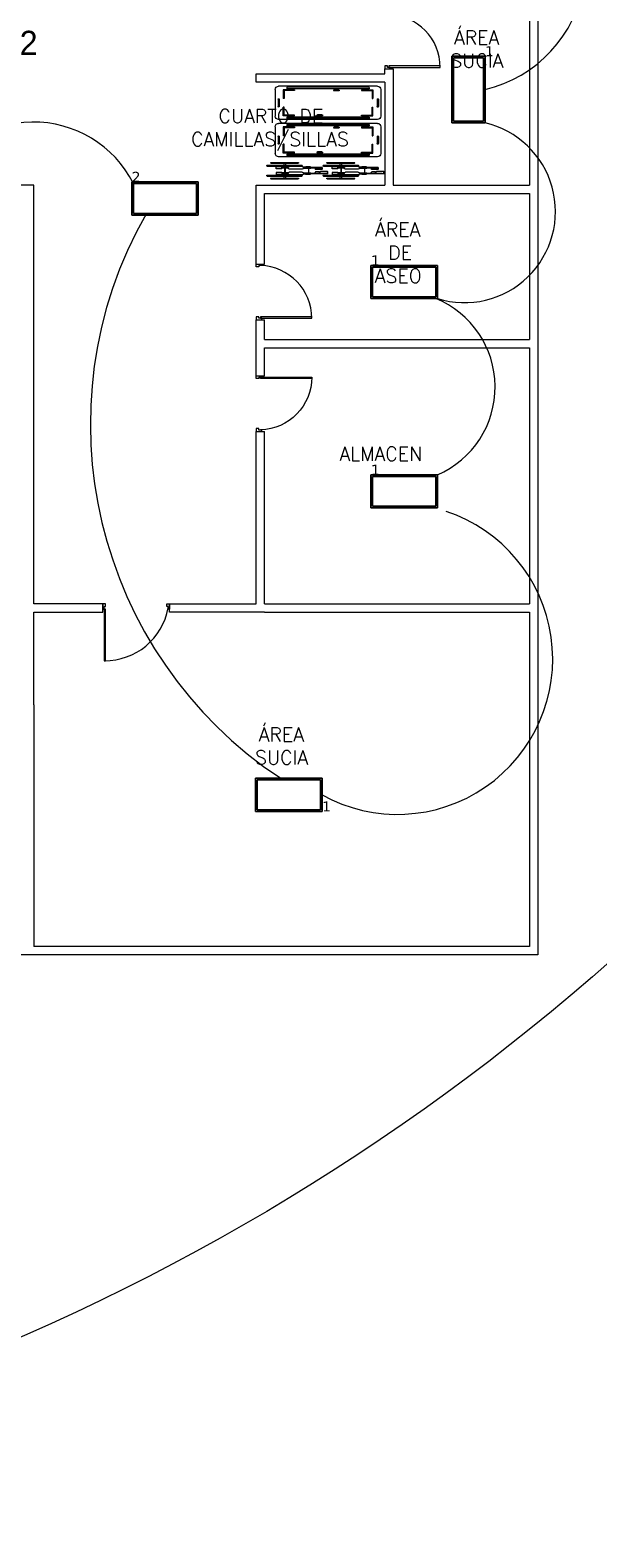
# Model space of a CAD drawing. Header units: metres. Extents: x -24 to 527, y -154 to 95.
# Drawn here: x 84.8 to 95.03, y -10.17 to 16.64 of the extents above; entities that cross this region are included whole.
import ezdxf

# ---------------------------------------------------------------- set-up
doc = ezdxf.new("R2010")
doc.units = ezdxf.units.M
doc.header["$MEASUREMENT"] = 0
for name, color, linetype in [('AN-TEXTO', 3, 'Continuous'), ('AR-MOBILIRIO', 1, 'Continuous'), ('AR-MUROS', 6, 'Continuous'), ('AR-PUERTAS', 2, 'Continuous'), ('MOBILIARIO', 42, 'Continuous')]:
    doc.layers.add(name, color=color, linetype=linetype)
doc.styles.add('REGULAR-2.5', font='romans.shx', dxfattribs={"height": 2.5})
doc.styles.add('TableTextStyle', font='')
doc.styles.get('TableTextStyle').set_extended_font_data('VERDANA.TTF')

# ---------------------------------------------------------------- blocks, each defined once
blk = doc.blocks.new('AR-PUERTA 1')
at = {"layer": 'AR-PUERTAS', "linetype": 'Continuous'}
for points in [[(0.954, 0.033), (0.954, 0.958), (0.929, 0.958), (0.929, 0.033)], [(0.004, 0.058), (0.004, 0.008), (0.029, 0.008), (0.029, -0.042), (-0.021, -0.042), (-0.021, 0.058)], [(0.929, 0.008), (0.929, -0.042), (0.979, -0.042), (0.979, 0.058), (0.954, 0.058), (0.954, 0.008)]]:
    blk.add_lwpolyline(points, close=True, dxfattribs=at)
blk.add_arc((0.954, 0.008), 0.949, 89.9989, 178.4932, dxfattribs=at)
blk = doc.blocks.new('AR-PUERTA 1.2')
at = {"layer": 'AR-PUERTAS', "linetype": 'Continuous'}
for points in [[(1.154, 0.058), (1.154, 0.983), (1.129, 0.983), (1.129, 0.058)], [(0.004, 0.058), (0.004, 0.008), (0.029, 0.008), (0.029, -0.042), (-0.021, -0.042), (-0.021, 0.058)], [(1.129, 0.008), (1.129, -0.042), (1.179, -0.042), (1.179, 0.058), (1.154, 0.058), (1.154, 0.008)]]:
    blk.add_lwpolyline(points, close=True, dxfattribs=at)
blk.add_arc((1.141, -0.171), 1.154, 89.3332, 169.7918, dxfattribs=at)
blk = doc.blocks.new('A$C15E859FE')
at = {"layer": 'AR-MOBILIRIO'}
for p, q in [((0.541, 1.9), (0.061, 1.9)), ((0.001, 1.84), (0, 0.06)), ((0.021, 1.69), (0.02, 0.21)), ((0.047, 1.69), (0.021, 1.69)), ((0.047, 1.69), (0.046, 0.21)), ((0.066, 1.553), (0.066, 1.758)), ((0.066, 1.758), (0.224, 1.758)), ((0.081, 1.553), (0.081, 1.743)), ((0.081, 1.743), (0.224, 1.743)), ((0.224, 1.743), (0.224, 1.758)), ((0.366, 1.855), (0.236, 1.855)), ((0.366, 1.835), (0.236, 1.835)), ((0.537, 1.757), (0.379, 1.758)), ((0.379, 1.743), (0.379, 1.758)), ((0.522, 1.742), (0.379, 1.743)), ((0.522, 1.553), (0.522, 1.742)), ((0.537, 1.553), (0.537, 1.757)), ((0.555, 1.69), (0.554, 0.21)), ((0.581, 1.69), (0.555, 1.69)), ((0.581, 1.69), (0.58, 0.21)), ((0.601, 1.84), (0.6, 0.06)), ((0.066, 1.553), (0.081, 1.553)), ((0.537, 1.553), (0.522, 1.553)), ((0.515, 1.14), (0.515, 1.06)), ((0.535, 1.14), (0.535, 1.06)), ((0.067, 0.84), (0.067, 0.76)), ((0.087, 0.84), (0.087, 0.76)), ((0.065, 0.348), (0.065, 0.143)), ((0.065, 0.348), (0.08, 0.348)), ((0.08, 0.348), (0.08, 0.158)), ((0.521, 0.347), (0.52, 0.158)), ((0.536, 0.347), (0.521, 0.347)), ((0.536, 0.347), (0.535, 0.143)), ((0.046, 0.21), (0.02, 0.21)), ((0.54, 0), (0.06, 0)), ((0.065, 0.143), (0.223, 0.143)), ((0.08, 0.158), (0.223, 0.158)), ((0.223, 0.158), (0.223, 0.143)), ((0.365, 0.07), (0.235, 0.07)), ((0.365, 0.05), (0.235, 0.05)), ((0.52, 0.158), (0.378, 0.158)), ((0.378, 0.158), (0.378, 0.143)), ((0.535, 0.143), (0.378, 0.143)), ((0.58, 0.21), (0.554, 0.21))]:
    blk.add_line(p, q, dxfattribs=at)
for centre, radius, start, end in [((0.061, 1.84), 0.06, 89.9537, 179.9537), ((0.541, 1.84), 0.06, 359.9537, 89.9537), ((0.236, 1.845), 0.01, 89.9537, 269.9537), ((0.366, 1.845), 0.01, 269.9537, 89.9537), ((0.525, 1.14), 0.01, 359.9537, 179.9537), ((0.077, 0.84), 0.01, 359.9537, 179.9537), ((0.525, 1.06), 0.01, 179.9537, 359.9537), ((0.077, 0.76), 0.01, 179.9537, 359.9537), ((0.06, 0.06), 0.06, 179.9537, 269.9537), ((0.235, 0.06), 0.01, 89.9537, 269.9537), ((0.365, 0.06), 0.01, 269.9537, 89.9537), ((0.54, 0.06), 0.06, 269.9537, 359.9537)]:
    blk.add_arc(centre, radius, start, end, dxfattribs=at)
blk = doc.blocks.new('S-RUEDAS2')
at = {"layer": 'AR-MOBILIRIO'}
for p, q in [((-0.097, 0.32), (-0.097, -0.304)), ((-0.081, 0.32), (-0.081, -0.304)), ((0.081, 0.32), (0.081, -0.304)), ((0.097, 0.32), (0.097, -0.304)), ((-0.146, 0.253), (-0.146, -0.237)), ((-0.133, 0.253), (-0.133, -0.237)), ((-0.133, 0.024), (-0.097, 0.024)), ((-0.081, 0.024), (-0.061, 0.024)), ((-0.071, 0.058), (-0.071, 0.16)), ((-0.032, 0.16), (-0.071, 0.16)), ((-0.032, 0.058), (-0.071, 0.058)), ((-0.061, -0.056), (-0.061, 0.058)), ((-0.042, -0.055), (-0.042, 0.058)), ((-0.042, 0.008), (0.042, 0.008)), ((-0.042, 0), (0.042, 0)), ((-0.032, 0.058), (-0.032, 0.16)), ((0.032, 0.16), (0.071, 0.16)), ((0.032, 0.058), (0.032, 0.16)), ((0.032, 0.058), (0.071, 0.058)), ((0.042, -0.055), (0.042, 0.058)), ((0.061, -0.056), (0.061, 0.058)), ((0.061, 0.024), (0.081, 0.024)), ((0.071, 0.058), (0.071, 0.16)), ((0.097, 0.024), (0.133, 0.024)), ((0.133, 0.253), (0.133, -0.237)), ((0.146, 0.253), (0.146, -0.237)), ((-0.133, -0.008), (-0.097, -0.008)), ((-0.081, -0.008), (-0.061, -0.008)), ((-0.074, -0.308), (-0.074, -0.077)), ((-0.028, -0.308), (-0.028, -0.077)), ((0.028, -0.308), (0.028, -0.077)), ((0.061, -0.008), (0.081, -0.008)), ((0.074, -0.308), (0.074, -0.077)), ((0.097, -0.008), (0.133, -0.008)), ((-0.071, -0.451), (-0.071, -0.371)), ((-0.061, -0.371), (-0.071, -0.371)), ((-0.061, -0.451), (-0.071, -0.451)), ((-0.061, -0.462), (-0.061, -0.329)), ((-0.061, -0.462), (-0.042, -0.462)), ((-0.058, -0.668), (-0.058, -0.462)), ((-0.048, -0.668), (-0.048, -0.462)), ((-0.042, -0.462), (-0.042, -0.329)), ((-0.042, -0.422), (0.042, -0.422)), ((0.042, -0.462), (0.042, -0.329)), ((0.061, -0.462), (0.042, -0.462)), ((0.048, -0.74), (0.048, -0.462)), ((0.058, -0.772), (0.058, -0.462)), ((0.061, -0.462), (0.061, -0.329)), ((0.071, -0.371), (0.061, -0.371)), ((0.071, -0.451), (0.061, -0.451)), ((0.071, -0.451), (0.071, -0.371)), ((-0.058, -0.668), (-0.027, -0.668)), ((-0.048, -0.542), (-0.027, -0.542)), ((-0.019, -0.55), (-0.027, -0.542)), ((-0.019, -0.66), (-0.027, -0.668)), ((-0.019, -0.66), (-0.019, -0.55)), ((0.02, -0.63), (0.012, -0.638)), ((0.012, -0.765), (0.012, -0.638)), ((0.058, -0.765), (0.012, -0.765)), ((0.012, -0.765), (0.02, -0.772)), ((0.048, -0.63), (0.02, -0.63)), ((0.058, -0.772), (0.02, -0.772)), ((0.023, -0.55), (0.031, -0.542)), ((0.023, -0.62), (0.023, -0.55)), ((0.048, -0.62), (0.023, -0.62)), ((0.023, -0.62), (0.031, -0.627)), ((0.048, -0.542), (0.031, -0.542)), ((0.048, -0.627), (0.031, -0.627)), ((0.058, -0.74), (0.048, -0.74))]:
    blk.add_line(p, q, dxfattribs=at)
for centre, radius, start, end in [((-0.089, 0.32), 0.00816, 360, 180), ((0.089, 0.32), 0.00816, 360, 180), ((-0.14, 0.253), 0.00653, 360, 180), ((0.14, 0.253), 0.00653, 0, 180), ((-0.14, -0.237), 0.00653, 180, 0), ((-0.051, -0.077), 0.0231, 360, 180), ((0.051, -0.077), 0.0231, 360, 180), ((0.14, -0.237), 0.00653, 180, 0), ((-0.089, -0.304), 0.00816, 180, 0), ((-0.051, -0.308), 0.0231, 180, 0), ((0.051, -0.308), 0.0231, 180, 0), ((0.089, -0.304), 0.00816, 180, 0)]:
    blk.add_arc(centre, radius, start, end, dxfattribs=at)

msp = doc.modelspace()

# ---------------------------------------------------------------- linework, layer by layer
at = {"layer": 'AR-MUROS'}
for p, q in [((91.185, 15.695), (91.185, 13.845)), ((88.872, 13.845), (91.185, 13.845)), ((84.872, 4.5), (84.872, 0.15))]:
    msp.add_line(p, q, dxfattribs=at)
for points in [[(93.79, 17.845), (93.79, 16.816), (93.79, 13.845)], [(93.94, 16.816), (93.94, 0), (6, 0)], [(91.185, 15.695), (88.872, 15.695), (88.872, 15.845), (91.185, 15.845), (91.185, 15.938), (91.335, 15.938), (91.335, 13.845)], [(84.872, 9.345), (84.872, 13.845), (81.122, 13.845), (77.372, 13.845), (73.622, 13.845), (69.872, 13.845), (69.872, 9.345), (69.872, 7.923)], [(88.872, 12.425), (88.872, 13.845)], [(89.022, 13.695), (93.79, 13.695)], [(89.022, 12.425), (89.022, 13.695)], [(91.335, 13.845), (93.79, 13.845)], [(93.79, 13.695), (93.79, 11.071)], [(88.872, 12.425), (89.022, 12.425)], [(88.872, 11.071), (88.872, 11.425)], [(88.872, 11.425), (89.022, 11.425)], [(89.022, 11.071), (89.022, 11.425)], [(88.872, 10.416), (88.872, 11.071)], [(89.022, 11.071), (93.79, 11.071)], [(89.022, 10.416), (89.022, 10.921), (93.79, 10.921)], [(93.79, 10.921), (93.79, 6.315)], [(88.872, 10.416), (89.022, 10.416)], [(88.872, 6.315), (88.872, 9.416)], [(88.872, 9.416), (89.022, 9.416)], [(89.022, 6.315), (89.022, 9.416)], [(84.872, 6.315), (84.872, 9.345)], [(84.872, 6.165), (86.112, 6.165), (86.112, 6.315), (84.872, 6.315)], [(89.022, 6.165), (87.312, 6.165), (87.312, 6.315), (88.872, 6.315)], [(89.022, 6.315), (93.79, 6.315)], [(93.79, 6.165), (93.79, 0.15), (89.022, 0.15), (84.872, 0.15)], [(84.872, 4.5), (84.872, 6.165)], [(89.022, 6.165), (93.79, 6.165)]]:
    msp.add_lwpolyline(points, dxfattribs=at)
at = {"layer": 'AR-PUERTAS'}
msp.add_circle((68.692, 29.912), 40.081, dxfattribs=at)
for centre, radius, start, end in [((92.457, 17.847), 2.343, 283.1546, 127.6377), ((84.87, 12.972), 2.007, 26.7442, 219.4619), ((92.619, 13.37), 1.639, 252.771, 76.9224), ((93.523, 9.545), 7.635, 150.215, 236.528), ((91.453, 10.214), 1.719, 293.3586, 67.7267), ((91.413, 5.322), 2.795, 241.0167, 71.6689)]:
    msp.add_arc(centre, radius, start, end, dxfattribs=at)
at = {"layer": 'Defpoints'}
for points in [[(92.393, 16.164, 0), (92.393, 14.967, 0)], [(92.393, 14.967, 0), (92.393, 16.164, 0)], [(92.393, 16.164, 0), (92.393, 16.164, 0)], [(92.99, 16.164, 0), (92.393, 16.164, 0)], [(92.393, 16.164, 0), (92.393, 16.164, 0)], [(92.393, 16.164, 0), (92.99, 16.164, 0)], [(92.393, 16.164, 0), (92.99, 16.164, 0)], [(92.393, 14.967, 0), (92.393, 16.164, 0)], [(92.99, 16.164, 0), (92.393, 16.164, 0)], [(92.393, 16.164, 0), (92.393, 14.967, 0)], [(92.423, 16.134, 0), (92.423, 14.997, 0)], [(92.96, 16.134, 0), (92.423, 16.134, 0)], [(92.423, 14.997, 0), (92.423, 16.134, 0)], [(92.423, 16.134, 0), (92.96, 16.134, 0)], [(92.96, 14.997, 0), (92.96, 16.134, 0)], [(92.96, 16.134, 0), (92.96, 14.997, 0)], [(92.99, 14.967, 0), (92.99, 16.164, 0)], [(92.99, 16.164, 0), (92.99, 16.164, 0)], [(92.99, 16.164, 0), (92.99, 14.967, 0)], [(92.99, 16.164, 0), (92.99, 16.164, 0)], [(92.99, 16.164, 0), (92.99, 14.967, 0)], [(92.99, 14.967, 0), (92.99, 16.164, 0)], [(92.393, 14.967, 0), (92.393, 14.967, 0)], [(92.393, 14.967, 0), (92.99, 14.967, 0)], [(92.99, 14.967, 0), (92.393, 14.967, 0)], [(92.393, 14.967, 0), (92.393, 14.967, 0)], [(92.99, 14.967, 0), (92.393, 14.967, 0)], [(92.393, 14.967, 0), (92.99, 14.967, 0)], [(92.423, 14.997, 0), (92.96, 14.997, 0)], [(92.96, 14.997, 0), (92.423, 14.997, 0)], [(92.99, 14.967, 0), (92.99, 14.967, 0)], [(92.99, 14.967, 0), (92.99, 14.967, 0)], [(87.829, 13.905, 0), (86.632, 13.905, 0)], [(86.632, 13.905, 0), (86.632, 13.905, 0)], [(86.632, 13.905, 0), (87.829, 13.905, 0)], [(86.632, 13.905, 0), (86.632, 13.308, 0)], [(86.632, 13.308, 0), (86.632, 13.905, 0)], [(86.632, 13.905, 0), (86.632, 13.905, 0)], [(86.632, 13.308, 0), (86.632, 13.905, 0)], [(86.632, 13.905, 0), (87.829, 13.905, 0)], [(86.632, 13.905, 0), (86.632, 13.308, 0)], [(87.829, 13.905, 0), (86.632, 13.905, 0)], [(87.799, 13.875, 0), (86.662, 13.875, 0)], [(86.662, 13.875, 0), (86.662, 13.338, 0)], [(86.662, 13.875, 0), (87.799, 13.875, 0)], [(86.662, 13.338, 0), (86.662, 13.875, 0)], [(87.799, 13.338, 0), (87.799, 13.875, 0)], [(87.799, 13.875, 0), (87.799, 13.338, 0)], [(87.829, 13.905, 0), (87.829, 13.905, 0)], [(87.829, 13.308, 0), (87.829, 13.905, 0)], [(87.829, 13.905, 0), (87.829, 13.905, 0)], [(87.829, 13.905, 0), (87.829, 13.308, 0)], [(87.829, 13.905, 0), (87.829, 13.308, 0)], [(87.829, 13.308, 0), (87.829, 13.905, 0)], [(86.632, 13.308, 0), (86.632, 13.308, 0)], [(86.632, 13.308, 0), (87.829, 13.308, 0)], [(87.829, 13.308, 0), (86.632, 13.308, 0)], [(86.632, 13.308, 0), (86.632, 13.308, 0)], [(87.829, 13.308, 0), (86.632, 13.308, 0)], [(86.632, 13.308, 0), (87.829, 13.308, 0)], [(86.662, 13.338, 0), (87.799, 13.338, 0)], [(87.799, 13.338, 0), (86.662, 13.338, 0)], [(87.829, 13.308, 0), (87.829, 13.308, 0)], [(87.829, 13.308, 0), (87.829, 13.308, 0)], [(92.134, 12.401, 0), (90.937, 12.401, 0)], [(90.937, 12.401, 0), (90.937, 12.401, 0)], [(90.937, 12.401, 0), (92.134, 12.401, 0)], [(90.937, 12.401, 0), (90.937, 11.804, 0)], [(90.937, 11.804, 0), (90.937, 12.401, 0)], [(90.937, 12.401, 0), (90.937, 12.401, 0)], [(90.937, 11.804, 0), (90.937, 12.401, 0)], [(90.937, 12.401, 0), (92.134, 12.401, 0)], [(90.937, 12.401, 0), (90.937, 11.804, 0)], [(92.134, 12.401, 0), (90.937, 12.401, 0)], [(92.104, 12.371, 0), (90.967, 12.371, 0)], [(90.967, 12.371, 0), (90.967, 11.834, 0)], [(90.967, 12.371, 0), (92.104, 12.371, 0)], [(90.967, 11.834, 0), (90.967, 12.371, 0)], [(92.104, 11.834, 0), (92.104, 12.371, 0)], [(92.104, 12.371, 0), (92.104, 11.834, 0)], [(92.134, 12.401, 0), (92.134, 12.401, 0)], [(92.134, 11.804, 0), (92.134, 12.401, 0)], [(92.134, 12.401, 0), (92.134, 12.401, 0)], [(92.134, 12.401, 0), (92.134, 11.804, 0)], [(92.134, 12.401, 0), (92.134, 11.804, 0)], [(92.134, 11.804, 0), (92.134, 12.401, 0)], [(90.937, 11.804, 0), (90.937, 11.804, 0)], [(90.937, 11.804, 0), (92.134, 11.804, 0)], [(92.134, 11.804, 0), (90.937, 11.804, 0)], [(90.937, 11.804, 0), (90.937, 11.804, 0)], [(92.134, 11.804, 0), (90.937, 11.804, 0)], [(90.937, 11.804, 0), (92.134, 11.804, 0)], [(90.967, 11.834, 0), (92.104, 11.834, 0)], [(92.104, 11.834, 0), (90.967, 11.834, 0)], [(92.134, 11.804, 0), (92.134, 11.804, 0)], [(92.134, 11.804, 0), (92.134, 11.804, 0)], [(92.134, 8.636, 0), (90.937, 8.636, 0)], [(90.937, 8.636, 0), (90.937, 8.636, 0)], [(90.937, 8.636, 0), (92.134, 8.636, 0)], [(90.937, 8.636, 0), (90.937, 8.039, 0)], [(90.937, 8.039, 0), (90.937, 8.636, 0)], [(90.937, 8.636, 0), (90.937, 8.636, 0)], [(90.937, 8.039, 0), (90.937, 8.636, 0)], [(90.937, 8.636, 0), (92.134, 8.636, 0)], [(90.937, 8.636, 0), (90.937, 8.039, 0)], [(92.134, 8.636, 0), (90.937, 8.636, 0)], [(92.104, 8.606, 0), (90.967, 8.606, 0)], [(90.967, 8.606, 0), (90.967, 8.069, 0)], [(90.967, 8.606, 0), (92.104, 8.606, 0)], [(90.967, 8.069, 0), (90.967, 8.606, 0)], [(92.104, 8.069, 0), (92.104, 8.606, 0)], [(92.104, 8.606, 0), (92.104, 8.069, 0)], [(92.134, 8.636, 0), (92.134, 8.636, 0)], [(92.134, 8.039, 0), (92.134, 8.636, 0)], [(92.134, 8.636, 0), (92.134, 8.636, 0)], [(92.134, 8.636, 0), (92.134, 8.039, 0)], [(92.134, 8.636, 0), (92.134, 8.039, 0)], [(92.134, 8.039, 0), (92.134, 8.636, 0)], [(90.967, 8.069, 0), (92.104, 8.069, 0)], [(92.104, 8.069, 0), (90.967, 8.069, 0)], [(90.937, 8.039, 0), (90.937, 8.039, 0)], [(90.937, 8.039, 0), (92.134, 8.039, 0)], [(92.134, 8.039, 0), (90.937, 8.039, 0)], [(90.937, 8.039, 0), (90.937, 8.039, 0)], [(92.134, 8.039, 0), (90.937, 8.039, 0)], [(90.937, 8.039, 0), (92.134, 8.039, 0)], [(92.134, 8.039, 0), (92.134, 8.039, 0)], [(92.134, 8.039, 0), (92.134, 8.039, 0)], [(90.059, 3.176, 0), (88.862, 3.176, 0)], [(88.862, 3.176, 0), (88.862, 3.176, 0)], [(88.862, 3.176, 0), (90.059, 3.176, 0)], [(88.862, 3.176, 0), (88.862, 2.579, 0)], [(88.862, 2.579, 0), (88.862, 3.176, 0)], [(88.862, 3.176, 0), (88.862, 3.176, 0)], [(88.862, 2.579, 0), (88.862, 3.176, 0)], [(88.862, 3.176, 0), (90.059, 3.176, 0)], [(90.059, 3.176, 0), (88.862, 3.176, 0)], [(88.862, 3.176, 0), (88.862, 2.579, 0)], [(90.029, 3.146, 0), (88.892, 3.146, 0)], [(88.892, 3.146, 0), (88.892, 2.609, 0)], [(88.892, 2.609, 0), (88.892, 3.146, 0)], [(88.892, 3.146, 0), (90.029, 3.146, 0)], [(90.029, 2.609, 0), (90.029, 3.146, 0)], [(90.029, 3.146, 0), (90.029, 2.609, 0)], [(90.059, 2.579, 0), (90.059, 3.176, 0)], [(90.059, 3.176, 0), (90.059, 3.176, 0)], [(90.059, 3.176, 0), (90.059, 2.579, 0)], [(90.059, 3.176, 0), (90.059, 3.176, 0)], [(90.059, 3.176, 0), (90.059, 2.579, 0)], [(90.059, 2.579, 0), (90.059, 3.176, 0)], [(88.862, 2.579, 0), (90.059, 2.579, 0)], [(90.059, 2.579, 0), (88.862, 2.579, 0)], [(88.862, 2.579, 0), (88.862, 2.579, 0)], [(88.862, 2.579, 0), (88.862, 2.579, 0)], [(90.059, 2.579, 0), (88.862, 2.579, 0)], [(88.862, 2.579, 0), (90.059, 2.579, 0)], [(88.892, 2.609, 0), (90.029, 2.609, 0)], [(90.029, 2.609, 0), (88.892, 2.609, 0)], [(90.059, 2.579, 0), (90.059, 2.579, 0)], [(90.059, 2.579, 0), (90.059, 2.579, 0)]]:
    msp.add_polyline3d(points, dxfattribs=at)

# ---------------------------------------------------------------- block references
at = {"layer": 'AR-MUROS'}
for name, p, rotation in [('AR-PUERTA 1', (91.226, 16.918), 270), ('AR-PUERTA 1', (88.914, 12.404), 270), ('AR-PUERTA 1.2', (87.291, 6.274), 180)]:
    msp.add_blockref(name, p, dxfattribs=dict(at, rotation=rotation))
at = {"layer": 'AR-MUROS', "xscale": -1, "rotation": 270}
msp.add_blockref('AR-PUERTA 1', (88.914, 9.437), dxfattribs=at)
at = {"layer": 'MOBILIARIO', "xscale": -1}
for name, p, rotation in [('A$C15E859FE', (89.215, 15.025), 269.9536920354078), ('A$C15E859FE', (89.215, 14.357), 269.9536920354078), ('S-RUEDAS2', (89.391, 14.106), 89.95369203541115), ('S-RUEDAS2', (90.401, 14.106), 89.95369203541115)]:
    msp.add_blockref(name, p, dxfattribs=dict(at, rotation=rotation))

# ---------------------------------------------------------------- texts
at = {"layer": 'AN-TEXTO', "char_height": 0.25, "attachment_point": 1, "style": 'REGULAR-2.5'}
for s, width, heights, insert in [('\\pi0.51642;ÁREA \\P\\pi0.45095;SUCIA', 1.9138, [1.853], (91.915, 16.626)), ('\\pi0.72086;CUARTO DE\\P\\pi0.22682;CAMILLAS/SILLAS ', 3.53697, [0], (87.472, 15.214)), ('\\pi0.85561;ÁREA\\P\\pi1.09371;DE\\P\\pi0.84966;ASEO', 2.59218, [1.675], (90.155, 13.173)), ('\\pi0.15928;ALMACEN', 1.9138, [1.853], (90.21, 9.139)), ('\\pi0.51642;ÁREA \\P\\pi0.45095;SUCIA', 1.9138, [1.853], (88.4, 4.09))]:
    msp.add_mtext_dynamic_manual_height_columns(s, width=width, gutter_width=1.25, heights=heights, dxfattribs=dict(at, insert=insert))
at = {"layer": 'AR-PUERTAS', "insert": (82.519, 16.622), "char_height": 0.4337, "attachment_point": 1}
msp.add_mtext_dynamic_manual_height_columns('L12_DB2', width=0.43374, gutter_width=2.169, heights=[0], dxfattribs=at)
at = {"layer": 'Defpoints', "style": 'TableTextStyle'}
for s, p in [('1', (92.99, 16.164)), ('2', (86.632, 13.905)), ('1', (90.937, 12.401)), ('1', (90.937, 8.636)), ('1', (90.059, 2.579))]:
    msp.add_text(s, height=0.18, dxfattribs=at).set_placement(p)

doc.saveas('drawing.dxf')
